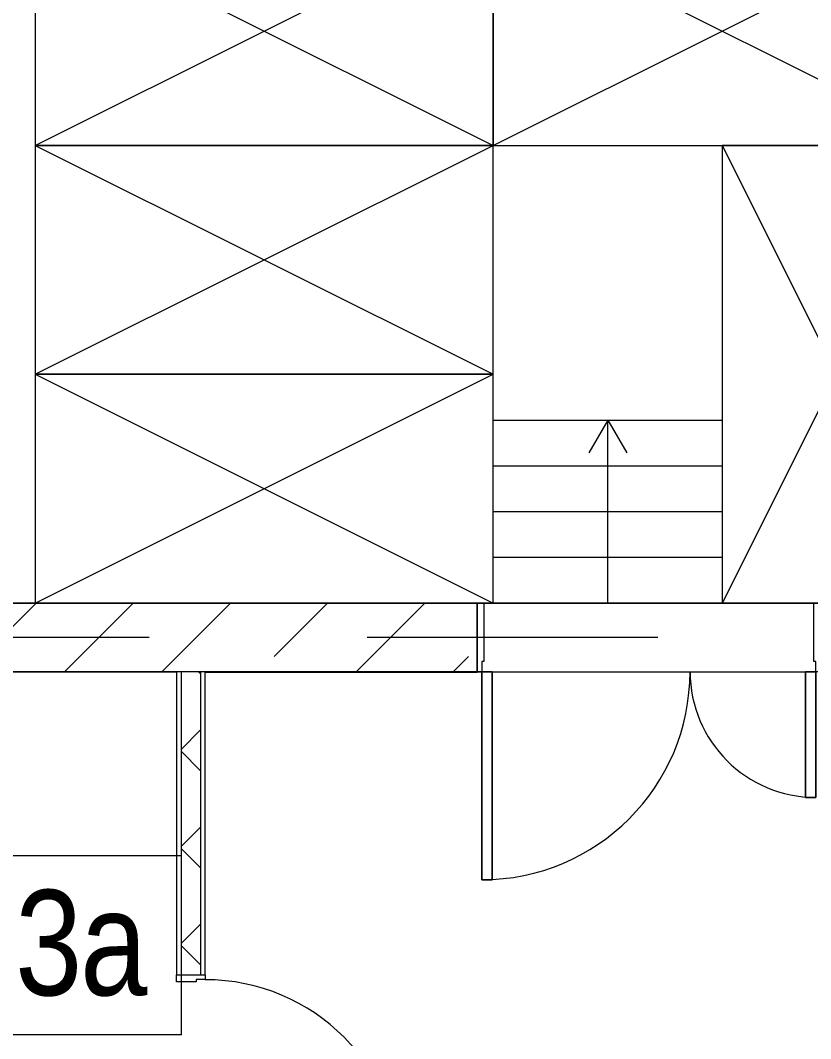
# Model space of a CAD drawing. Header units: millimetres. Extents: x 48966 to 155647, y -43515 to 26217.
# Drawn here: x 58487 to 61938, y -21836 to -17386 of the extents above; entities that cross this region are included whole.
import ezdxf

# ---------------------------------------------------------------- set-up
doc = ezdxf.new("R2010")
doc.units = ezdxf.units.MM
doc.linetypes.add('Осевые', pattern=[6350, 1270, -952.5, 3175, -952.5])
for name, color, linetype, lineweight in [('0-2', 7, 'Continuous', 9), ('191105_510_малая сцена _1 трансформация_dwg-1', 7, 'Continuous', 9), ('Двери', 7, 'Continuous', 9), ('Каркас_Импост', 7, 'Continuous', 9), ('Марки помещений', 7, 'Continuous', 9), ('Обобщенные модели', 7, 'Continuous', 9), ('Обобщенные модели-1', 7, 'Continuous', 18), ('Общие ребра', 7, 'Continuous', 9), ('Оси-2', 7, 'Осевые', 9), ('Панель', 7, 'Continuous', 9), ('Перекрытия', 7, 'Continuous', 9), ('Стены', 7, 'Continuous', 9), ('Стены-1', 7, 'Continuous', 18), ('Штриховка разреза-1', 7, 'Continuous', 9)]:
    doc.layers.add(name, color=color, linetype=linetype, lineweight=lineweight)
doc.styles.add('Arial Narrow_1', font='Arial Narrow.ttf', dxfattribs={"height": 460})

# ---------------------------------------------------------------- blocks, each defined once
blk = doc.blocks.new('Дверь - Полуторная_001 - ДВ15__21-15-7152656-План 5-го этажа на отм_ _12_600')
at = {"layer": 'Двери'}
for p, q in [((-729, -150), (-684, -150)), ((-729, -1059), (-729, -150)), ((-684, -150), (-684, -1059)), ((729, -150), (684, -150)), ((684, -150), (684, -699)), ((729, -699), (729, -150)), ((684, -699), (729, -699)), ((-684, -1059), (-729, -1059))]:
    blk.add_line(p, q, dxfattribs=at)
for centre, radius, start, end in [((-729, -150), 909, 270, 0), ((729, -150), 549, 180, 270)]:
    blk.add_arc(centre, radius, start, end, dxfattribs=at)
at = {"layer": 'Каркас_Импост'}
for p, q in [((-750, 150), (-720, 150)), ((-750, -150), (-750, 150)), ((-720, 150), (-720, -105)), ((720, 150), (750, 150)), ((720, -105), (720, 150)), ((750, 150), (750, -150)), ((-730, -105), (-730, -150)), ((-720, -105), (-730, -105)), ((730, -105), (720, -105)), ((730, -150), (730, -105)), ((-730, -150), (-750, -150)), ((750, -150), (730, -150))]:
    blk.add_line(p, q, dxfattribs=at)
at = {"layer": 'Панель'}
for p, q in [((-684, -150), (-729, -150)), ((-729, -150), (-729, -1059)), ((-684, -1059), (-684, -150)), ((684, -150), (729, -150)), ((684, -699), (684, -150)), ((729, -150), (729, -699)), ((729, -699), (684, -699)), ((-729, -1059), (-684, -1059))]:
    blk.add_line(p, q, dxfattribs=at)
blk = doc.blocks.new('Обвязочная балка 1 - Обвязочная балка 1-1451838-План 5-го этажа на отм_ _12_600')
at = {"layer": 'Обобщенные модели'}
for radius, start in [(5146.3, 180.062), (5116.4, 180.0624)]:
    blk.add_arc((61848.8, -21685.3), radius, start, 251.5369, dxfattribs=at)
at = {"layer": 'Обобщенные модели-1'}
for radius, start in [(5157.2, 180.0619), (5153.2, 180.0619), (5111.2, 180.0624), (5107.2, 180.0625)]:
    blk.add_arc((61848.8, -21685.3), radius, start, 251.5369, dxfattribs=at)
blk = doc.blocks.new('Дверь - Однопольная - ДВ4__21х9-6240632-План 5-го этажа на отм_ _12_600')
at = {"layer": 'Двери'}
for p, q in [((-429, -62.5), (-389, -62.5)), ((-429, -920.5), (-429, -62.5)), ((-389, -62.5), (-389, -920.5)), ((-389, -920.5), (-429, -920.5))]:
    blk.add_line(p, q, dxfattribs=at)
blk.add_arc((-429, -62.5), 858, 270, 0, dxfattribs=at)
at = {"layer": 'Каркас_Импост'}
for p, q in [((-450, 62.5), (-420, 62.5)), ((-450, -62.5), (-450, 62.5)), ((-420, 62.5), (-420, -22.5)), ((420, 62.5), (450, 62.5)), ((420, -22.5), (420, 62.5)), ((450, 62.5), (450, -62.5)), ((-430, -22.5), (-430, -62.5)), ((-420, -22.5), (-430, -22.5)), ((430, -22.5), (420, -22.5)), ((430, -62.5), (430, -22.5)), ((-430, -62.5), (-450, -62.5)), ((450, -62.5), (430, -62.5))]:
    blk.add_line(p, q, dxfattribs=at)
at = {"layer": 'Панель'}
for p, q in [((-389, -62.5), (-429, -62.5)), ((-429, -62.5), (-429, -920.5)), ((-389, -920.5), (-389, -62.5)), ((-429, -920.5), (-389, -920.5))]:
    blk.add_line(p, q, dxfattribs=at)
blk = doc.blocks.new('191105_510_малая сцена _1 трансформация_dwg_100901_Scherenpodest-6759013-План 5-го этажа на отм_ _12_600')
at = {"layer": '0-2'}
blk.add_line((30718.2, -750537.4), (32718.2, -751537.4), dxfattribs=at)
at = {"layer": '0-2', "flags": 128}
blk.add_lwpolyline([(30718.2, -751537.4), (32718.2, -751537.4), (32718.2, -750537.4), (30718.2, -750537.4), (30718.2, -751537.4), (32718.2, -750537.4)], dxfattribs=at)
blk = doc.blocks.new('191105_510_малая сцена _1 трансформация_dwg-5477134-План 5-го этажа на отм_ _12_600')
at = {"layer": '0-2'}
for p, q in [((2367.4, 961.8), (3367.4, 961.8)), ((2867.4, 961.8), (2784.4, 818.1)), ((2367.4, 761.8), (3367.4, 761.8)), ((2367.4, 561.8), (3367.4, 561.8)), ((2367.4, 361.8), (3367.4, 361.8))]:
    blk.add_line(p, q, dxfattribs=at)
at = {"layer": '0-2', "flags": 128}
for points in [[(2367.4, 161.8), (2367.4, 2161.8), (3367.4, 2161.8), (3367.4, 161.8), (2367.4, 161.8)], [(2867.4, 161.8), (2867.4, 961.8), (2950.4, 818.1)]]:
    blk.add_lwpolyline(points, dxfattribs=at)
for p, rotation in [((-30350.7, 753699.2), 359.9999858160469), ((-28350.7, 753699.2), 359.9999858160469), ((-30350.7, 752699.2), 359.9999858160469), ((754904.8, 32879.8), 269.999985807515), ((-30351, 751699.2), 1.418395308696817e-05)]:
    blk.add_blockref('191105_510_малая сцена _1 трансформация_dwg_100901_Scherenpodest-6759013-План 5-го этажа на отм_ _12_600', p, dxfattribs=dict(rotation=rotation))
blk = doc.blocks.new('Марка помещения_Р - Марка помещения-4575829-План 5-го этажа на отм_ _12_600')
at = {"layer": 'Марки помещений'}
for p, q in [((-4.79375, -1.95625), (-4.79375, 1.95625)), ((4.79375, 1.95625), (-4.79375, 1.95625)), ((4.79375, -1.95625), (4.79375, 1.95625)), ((4.79375, -1.95625), (-4.79375, -1.95625))]:
    blk.add_line(p, q, dxfattribs=at)

msp = doc.modelspace()

# ---------------------------------------------------------------- hatches: boundary and pattern name
at = {"layer": 'Штриховка разреза-1'}
h = msp.add_hatch(dxfattribs=at)
h.set_pattern_fill('FP_2', color=256, style=0, pattern_type=2)
h.set_pattern_definition([(45, (0, 0), (-424.264, 424.264), [600, -100, 20, -100]), (45, (0, 424), (-424.264, 424.264), [])])
h.paths.add_polyline_path([(72131.6, -20232.9), (72131.6, -19932.9), (68631.6, -19932.9), (68631.6, -20232.9), (71578.2, -20232.9)], flags=0)
h.paths.add_polyline_path([(67131.6, -20232.9), (67131.6, -19932.9), (61981.6, -19932.9), (61981.6, -20232.9), (64914.8, -20232.9)], flags=0)
h.paths.add_polyline_path([(59294.1, -20232.9), (60481.6, -20232.9), (60481.6, -19932.9), (57331.6, -19932.9), (57331.6, -20232.9), (59274.1, -20232.9)], flags=0)
h = msp.add_hatch(dxfattribs=at)
h.set_pattern_fill('FP_3', color=256, style=0, pattern_type=2)
h.set_pattern_definition([(45, (0, 0), (-212.132, 212.132), []), (135, (0, 0), (-212.132, -212.132), [])])
h.paths.add_polyline_path([(59274.1, -22977.9), (59274.1, -22457.9), (59189.1, -22457.9), (59189.1, -22977.9)], flags=0)
h.paths.add_polyline_path([(59189.1, -21557.9), (59274.1, -21557.9), (59274.1, -20232.9), (59189.1, -20232.9), (59189.1, -21139.9)], flags=0)

# ---------------------------------------------------------------- linework, layer by layer
at = {"layer": 'Общие ребра'}
for p, q in [((60481.6, -19932.9), (57333.6, -19932.9)), ((59189.1, -20232.9), (59169.1, -20232.9)), ((59169.1, -20232.9), (59169.1, -21557.9)), ((59274.1, -20232.9), (59189.1, -20232.9)), ((59189.1, -20232.9), (59189.1, -21557.9)), ((59294.1, -20232.9), (59274.1, -20232.9)), ((59274.1, -20232.9), (59274.1, -21557.9)), ((59294.1, -21557.9), (59294.1, -20232.9)), ((59296.1, -20232.9), (60481.6, -20232.9)), ((60481.6, -20232.9), (59296.1, -20232.9))]:
    msp.add_line(p, q, dxfattribs=at)
at = {"layer": 'Оси-2'}
msp.add_line((150171.6, -20082.9), (50565.6, -20082.9), dxfattribs=at)
at = {"layer": 'Перекрытия'}
for p, q in [((57331.6, -19932.9), (71731.6, -19932.9)), ((61981.6, -19932.9), (60481.6, -19932.9)), ((60481.6, -19932.9), (60481.6, -20232.9)), ((60481.6, -20232.9), (57331.6, -20232.9))]:
    msp.add_line(p, q, dxfattribs=at)
at = {"layer": 'Стены'}
for p, q in [((60481.6, -19932.9), (61981.6, -19932.9)), ((60481.6, -20232.9), (60481.6, -19932.9)), ((60481.6, -20234.9), (60481.6, -20232.9)), ((60502.6, -20234.9), (60481.6, -20234.9)), ((61915.6, -20234.9), (60547.6, -20234.9))]:
    msp.add_line(p, q, dxfattribs=at)
at = {"layer": 'Стены-1'}
for p, q in [((60481.6, -20232.9), (60481.6, -19932.9)), ((57331.6, -20232.9), (59169.1, -20232.9)), ((59294.1, -20232.9), (59296.1, -20232.9)), ((59296.1, -20234.9), (60481.6, -20234.9)), ((60481.6, -20234.9), (60481.6, -20232.9)), ((59169.1, -21557.9), (59294.1, -21557.9))]:
    msp.add_line(p, q, dxfattribs=at)

# ---------------------------------------------------------------- block references
at = {"layer": '191105_510_малая сцена _1 трансформация_dwg-1'}
msp.add_blockref('191105_510_малая сцена _1 трансформация_dwg-5477134-План 5-го этажа на отм_ _12_600', (58184.5, -20094.6), dxfattribs=at)
at = {"layer": 'Двери'}
msp.add_blockref('Дверь - Полуторная_001 - ДВ15__21-15-7152656-План 5-го этажа на отм_ _12_600', (61231.6, -20082.9), dxfattribs=at)
at = {"layer": 'Двери', "rotation": 89.99999999999984}
msp.add_blockref('Дверь - Однопольная - ДВ4__21х9-6240632-План 5-го этажа на отм_ _12_600', (59231.6, -22007.9), dxfattribs=at)
at = {"layer": 'Марки помещений', "xscale": 199.9999999999999, "yscale": 199.9999999999999, "zscale": 199.9999999999999}
msp.add_blockref('Марка помещения_Р - Марка помещения-4575829-План 5-го этажа на отм_ _12_600', (58231.4, -21428.7), dxfattribs=at)
at = {"layer": 'Обобщенные модели'}
msp.add_blockref('Обвязочная балка 1 - Обвязочная балка 1-1451838-План 5-го этажа на отм_ _12_600', (0, 0), dxfattribs=at)

# ---------------------------------------------------------------- texts
at = {"layer": 'Марки помещений', "char_height": 460, "attachment_point": 1, "style": 'Arial Narrow_1'}
for s, insert, width in [('5.043', (57438.5, -21186.8), 1587.341), ('\\fArial Narrow|b0|i0|c204|p34|;а', (58748.2, -21186.8), 352.742)]:
    msp.add_mtext(s, dxfattribs=dict(at, insert=insert, width=width))

doc.saveas('drawing.dxf')
